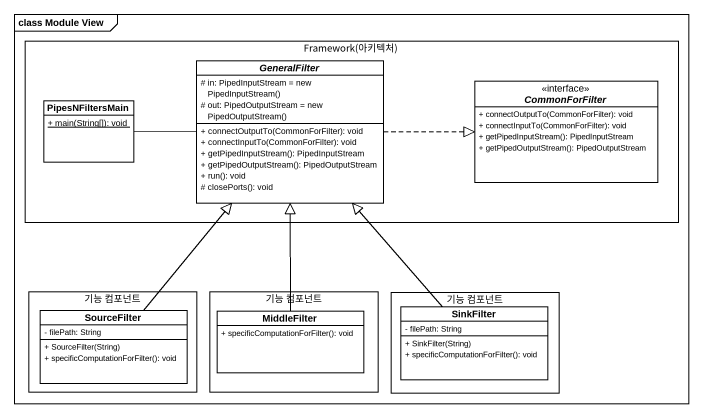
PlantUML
@startuml
mainframe class Module View
hide circle
hide empty members
skinparam classAttributeIconSize 0
rectangle "Framework(아키텍처)" as Framework_아키텍처 {
  abstract class GeneralFilter {
    {field} # in: PipedInputStream = new PipedInputStream()
    {field} # out: PipedOutputStream = new PipedOutputStream()
    + connectOutputTo(CommonForFilter): void
    + connectInputTo(CommonForFilter): void
    + getPipedInputStream(): PipedInputStream
    + getPipedOutputStream(): PipedOutputStream
    + run(): void
    # closePorts(): void
  }
  interface CommonForFilter <<interface>> {
    + connectOutputTo(CommonForFilter): void
    + connectInputTo(CommonForFilter): void
    + getPipedInputStream(): PipedInputStream
    + getPipedOutputStream(): PipedOutputStream
  }
  class PipesNFiltersMain {
    {static} + main(String[]): void
  }
}
rectangle "기능 컴포넌트" as 기능_컴포넌트 {
  class SourceFilter {
    - filePath: String
    + SourceFilter(String)
    + specificComputationForFilter(): void
  }
}
rectangle "기능 컴포넌트" as 기능_컴포넌트_2 {
  class MiddleFilter {
    + specificComputationForFilter(): void
  }
}
rectangle "기능 컴포넌트" as 기능_컴포넌트_3 {
  class SinkFilter {
    - filePath: String
    + SinkFilter(String)
    + specificComputationForFilter(): void
  }
}
GeneralFilter .right.|> CommonForFilter
PipesNFiltersMain -right- GeneralFilter
SourceFilter -up-|> GeneralFilter
MiddleFilter -up-|> GeneralFilter
SinkFilter -up-|> GeneralFilter
@enduml
